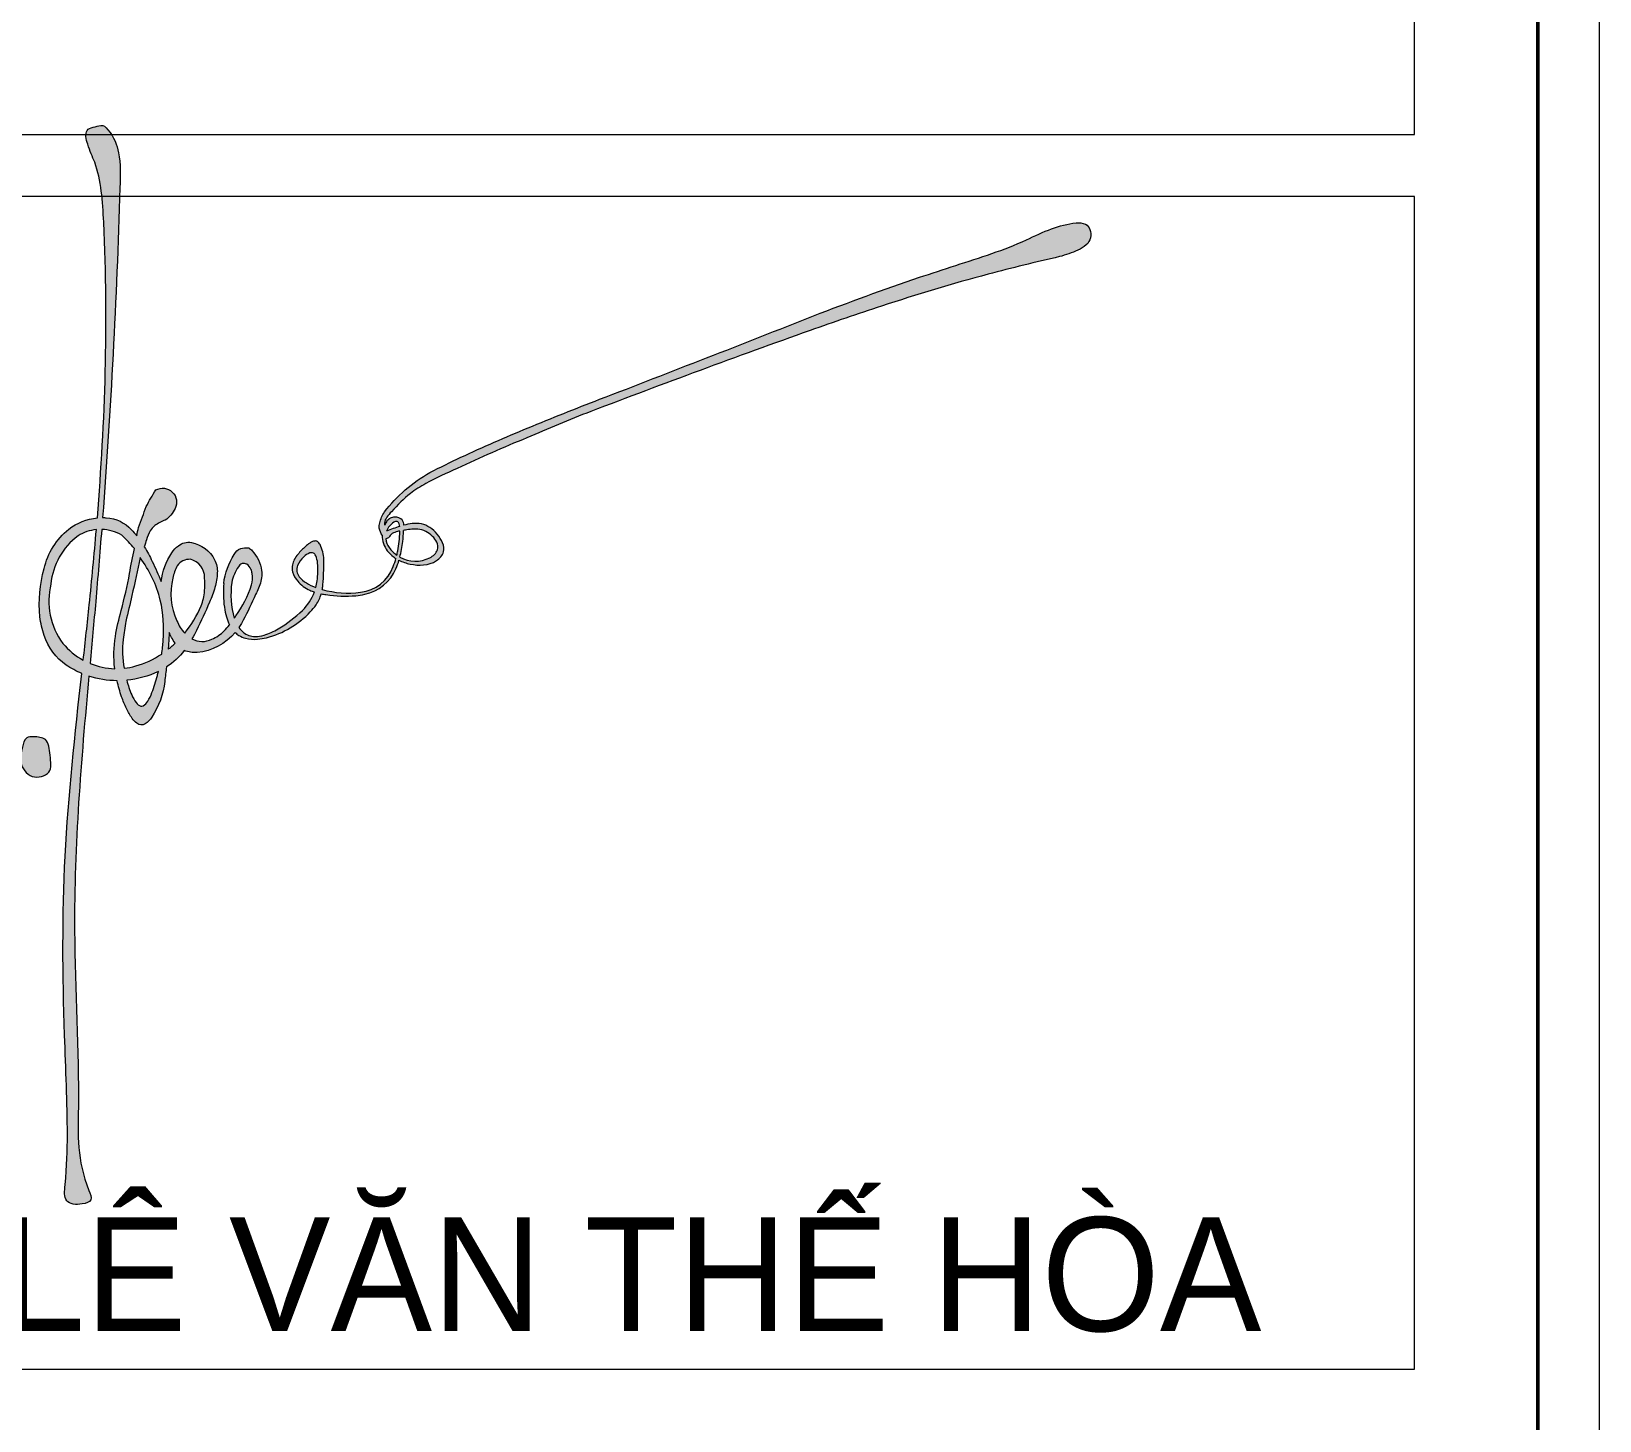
# Model space of a CAD drawing. Header units: millimetres. Extents: x 436341 to 470613, y 10679 to 34210.
# Drawn here: x 468161 to 470320, y 21142 to 23054 of the extents above; entities that cross this region are included whole.
import ezdxf

# ---------------------------------------------------------------- set-up
doc = ezdxf.new("R2010")
doc.units = ezdxf.units.MM
doc.header["$MEASUREMENT"] = 0
for name, color, linetype, lineweight in [('Ak_text', 7, 'Continuous', 9), ('DR_text', 7, 'Continuous', 9), ('GD_mat', 251, 'Continuous', 5)]:
    doc.layers.add(name, color=color, linetype=linetype, lineweight=lineweight)
doc.styles.get("Standard").update_dxf_attribs({"font": ''})
doc.styles.get('Standard').set_extended_font_data('UTM Alter Gothic')

# ---------------------------------------------------------------- blocks, each defined once
blk = doc.blocks.new('KT1')
at = {"layer": 'GD_mat', "ltscale": 500}
h = blk.add_hatch(color=7, dxfattribs=at)
edge = h.paths.add_edge_path(flags=16)
edge.add_arc((-3160.215643475967, 14687.53304901248), 82.2069728474331, 345.0185792873443, 352.5543877687286)
edge.add_arc((-3199.013004025907, 14694.50714769895), 121.595599159896, 351.6648504634684, 365.2929840778456)
edge.add_arc((-3112.020914096781, 14703.47355416976), 34.15924902273797, 3.777740130191797, 24.51222718353868)
edge.add_arc((-3089.595314520802, 14713.89210783123), 9.433911922156424, 23.44653640969037, 59.37907863038917)
edge.add_arc((-3087.830233140109, 14715.51551166214), 7.171299226176986, 64.91698929564247, 110.6881208146042)
edge.add_arc((-3081.802433089544, 14697.76856466224), 25.91105498901156, 109.2936892781841, 135.7555016583935)
edge.add_arc((-3074.394675050248, 14686.84329905109), 38.93137730638811, 131.8406931810659, 156.895157601046)
edge.add_arc((-3092.904257317805, 14695.14408869644), 18.65282683519013, 158.0364732974549, 218.4619282086312)
edge.add_arc((-3075.855075091422, 14708.22821143045), 40.14256576302781, 217.9490241828374, 239.6522177163426)
edge.add_arc((-3051.043505811064, 14748.5062048754), 87.4438716607977, 238.9567425553686, 250.1032761110793)
edge = h.paths.add_edge_path(flags=16)
edge.add_arc((-3311.266152733249, 14679.10161588461), 116.5645996515559, 327.5566553488071, 329.6961716119403)
edge.add_arc((-3343.68897160296, 14719.53773506753), 166.0005060073724, 323.2798387598566, 342.7671054976481)
edge.add_arc((-3229.862184657514, 14682.83957469562), 46.43053388864313, 344.4070871827093, 367.2923293488791)
edge.add_arc((-3228.313908883952, 14680.16618971989), 45.32370529267434, 10.89535360273875, 20.566496537058)
edge.add_arc((-3203.994966702379, 14687.55771907122), 20.02398265571124, 25.21464155302262, 55.55187711984686)
edge.add_arc((-3197.46252523281, 14695.70689556388), 9.640100802646966, 60.17642331600883, 154.4545716067734)
edge.add_arc((-3135.797084684223, 14654.45171090854), 83.74513130853963, 147.161877310589, 166.0844240177156)
edge.add_arc((-3072.282239555051, 14655.88480749546), 146.0055223916787, 172.6387537658022, 195.6213036771595)
edge = h.paths.add_edge_path(flags=16)
edge.add_arc((-3430.56381976795, 14705.56698367758), 177.7977973480715, 320.525667639465, 337.1024655908708)
edge.add_arc((-3342.084281111606, 14667.00004137238), 81.2919331086878, 337.879160364849, 355.5551032286662)
edge.add_arc((-3420.813651561915, 14670.92831359788), 160.103865508828, 356.33709827571, 363.9706160748556)
edge.add_arc((-3291.136302508434, 14682.7885431927), 30.05218336705748, 358.5244421676104, 436.0524885292039)
edge.add_arc((-3285.036273995082, 14686.81283676403), 25.16785208354841, 87.39578933576462, 144.5310042315188)
edge.add_arc((-3228.565175262903, 14663.54975923201), 85.77918698658956, 153.8037064792509, 167.8540551720068)
edge.add_arc((-3213.926887861199, 14655.88751354738), 101.7975526457478, 165.3707057341398, 205.4795412063511)
edge.add_arc((-3247.697346549201, 14635.47498161936), 62.65187460770249, 201.9110881569651, 223.2648598809387)
edge = h.paths.add_edge_path()
edge.add_arc((-3043.730781795276, 14737.68698820867), 101.4946591017591, 336.2460146240533, 344.4368234642563)
edge.add_spline(control_points=[(-2945.957404058169, 14710.4558951), (-2940.356207882261, 14707.63843877992), (-2920.531535492099, 14701.12151352458), (-2891.030764910976, 14701.51310141589), (-2867.487637763177, 14726.85131982292), (-2882.879149556636, 14754.86304485092), (-2903.886457700421, 14770.40715710481), (-2924.212383613205, 14770.22580257069), (-2933.703989174387, 14768.40689570179), (-2938.178194676505, 14767.26693459953)], knot_values=[19.50818660841188, 19.50818660841188, 19.50818660841188, 19.50818660841188, 24.3554514796573, 35.43706919217203, 40.20709695023729, 48.03360745033406, 55.83672005276178, 59.72676303883782, 63.29845331206351, 63.29845331206351, 63.29845331206351, 63.29845331206351], degree=3, periodic=0)
edge.add_spline(control_points=[(-2938.178194676505, 14767.26693459953), (-2938.303469422, 14770.45817123258), (-2939.808830454203, 14777.7488322659), (-2951.320166600102, 14781.56849576233), (-2960.121052644139, 14778.91335754734), (-2963.721127666471, 14775.92793925023), (-2965.42484321456, 14774.51510658755)], knot_values=[6.746196957954748, 6.746196957954748, 6.746196957954748, 6.746196957954748, 9.08764397686247, 12.49738417540153, 14.38401039395438, 16.07898145630052, 16.07898145630052, 16.07898145630052, 16.07898145630052], degree=3, periodic=0)
edge.add_spline(control_points=[(-2965.42484321456, 14774.51510658755), (-2966.686364117731, 14772.05176414385), (-2967.947885028235, 14769.5884216983), (-2969.05741233851, 14767.05860858615)], knot_values=[0, 0, 0, 0, 2.135741887706631, 2.135741887706631, 2.135741887706631, 2.135741887706631], degree=3, periodic=0)
edge.add_spline(control_points=[(-2969.05741233851, 14767.05860858615), (-2969.275789700993, 14768.32264771561), (-2969.892261967066, 14776.3729294883), (-2952.369762450789, 14795.31698496712), (-2932.05549093641, 14816.88512107447), (-2895.056539092012, 14839.94533492216), (-2868.779614729375, 14851.48829281329), (-2851.54772808505, 14859.05793601568)], knot_values=[0, 0, 0, 0, 1.01789711463995, 6.565314666900072, 17.47449124707125, 25.13088919383115, 39.71724976539604, 39.71724976539604, 39.71724976539604, 39.71724976539604], degree=3, periodic=0)
edge.add_arc((-2005.797571537598, 13089.05496049028), 1961.683934957113, 111.9419838528078, 115.53959721630639, ccw=False)
edge.add_arc((-1787.469793659533, 12751.42307218845), 2357.677274504143, 111.0740818087205, 113.79776505030051, ccw=False)
edge.add_arc((3270.13378277527, -491.6249406411243), 16533.62227414257, 109.61336994643659, 110.92668628806979, ccw=False)
edge.add_arc((-505.1848495315055, 10066.6500829411), 5320.694791824227, 108.16451788665739, 109.48241881135661, ccw=False)
edge.add_arc((-1157.499417484724, 12074.02127743742), 3210.00911018955, 105.052567517445, 108.27133416842159, ccw=False)
edge.add_arc((-1120.95757699955, 11883.4762948252), 3403.535821625486, 102.80514966840332, 104.813563401501, ccw=False)
edge.add_arc((-1922.1386116311, 15382.31608540029), 185.9465674112452, 284.5882364385238, 294.2552671092354)
edge.add_arc((-1866.420856247321, 15261.20005253387), 52.64349845480458, 293.118450606653, 310.6316700710432)
edge.add_arc((-1847.564270207274, 15238.21169961735), 22.9275655878318, 312.2797154125285, 381.4320609664442)
edge.add_arc((-1839.705505859875, 15242.21455746034), 14.17536575247471, 17.97617382209077, 62.53272831615354)
edge.add_arc((-1844.882911545114, 15227.69511011626), 29.52115172864957, 66.61815478723163, 97.21621778552002)
edge.add_arc((-1832.447060173292, 15100.64276963282), 157.1709966639089, 95.89564519898461, 110.8028616468602)
edge.add_arc((-1708.95839596363, 14788.08768541988), 493.2273436126461, 111.3178403466641, 116.4892177796259)
edge.add_arc((-2206.973722617102, 15851.41158833999), 681.1946652757784, 289.02015942309316, 294.08792100517167, ccw=False)
edge.add_arc((-8373.287572292804, 34489.86195527609), 20313.13933920495, 287.9813716008892, 288.33013693030836, ccw=False)
edge.add_arc((-652.833467127773, 10917.38988309689), 4491.835274919528, 108.8278385770041, 111.1576242795873)
edge.add_arc((-16485.85543986673, 51029.40034343724), 38632.02825836615, 291.03263424620616, 291.5846295000697, ccw=False)
edge.add_arc((-507.8954843001115, 9510.268097713573), 5855.436673919095, 111.1524566660811, 112.3738319837341)
edge.add_arc((-1750.901516115321, 12525.83234339412), 2593.73678054568, 112.3392881778325, 114.9645989934024)
edge.add_arc((-2313.121004728526, 13732.39650293595), 1262.614168644589, 114.9441647066107, 117.4839164002842)
edge.add_arc((-2780.409189736903, 14645.04688916373), 237.4046213457037, 119.0860477172877, 142.7788290583691)
edge.add_arc((-2924.833469169016, 14758.61335339563), 53.79084691968144, 146.0532222290733, 166.7117280874001)
edge.add_arc((-2957.260073058741, 14764.75202406831), 20.87391759156869, 162.6488042011695, 187.1340262536884)
edge.add_arc((-2949.614448651922, 14768.04418316284), 28.96205086191039, 191.7229736852014, 216.274193602502)
edge.add_spline(control_points=[(-2972.963504819325, 14750.90878219819), (-2973.14995217479, 14746.4559101168), (-2971.525007077086, 14732.72144819744), (-2961.170373109773, 14720.2091463134), (-2952.277328654359, 14714.0972928456), (-2950.834640113778, 14713.19553658215)], knot_values=[6.398225853254077, 6.398225853254077, 6.398225853254077, 6.398225853254077, 9.776981329816781, 16.75496807848301, 18.06700166059693, 18.06700166059693, 18.06700166059693, 18.06700166059693], degree=3, periodic=0)
edge.add_arc((-3070.142966615976, 14746.92317508122), 123.9839924001434, 337.82287745204144, 344.21476941848965, ccw=False)
edge.add_arc((-3015.636177523453, 14722.4299991071), 64.2985891366103, 276.59428351167765, 339.70026486187334, ccw=False)
edge.add_arc((-3028.216585396169, 14815.75757753459), 158.4634363071521, 254.5668898806701, 277.2377569273767, ccw=False)
edge.add_arc((-3165.666500696944, 14680.49233063309), 96.8716279826474, 349.6017456648558, 353.6179298048665)
edge.add_arc((-3245.397741791044, 14689.46461826318), 177.106104121894, 353.6004849871846, 356.7853922152754)
edge.add_arc((-4473.890691008924, 14756.30847803882), 1407.416002477143, 356.8729333297885, 357.6702471738806)
edge.add_arc((-3212.519642326079, 14705.13505848042), 145.0074161495431, 357.6131768365481, 361.4154254600112)
edge.add_arc((-3129.650779853396, 14708.43443895142), 62.09495099688223, 0.2606619787520881, 23.15650770209087)
edge.add_arc((-3097.632456767901, 14722.27009156064), 27.21573419614457, 22.88292078660327, 36.34508946351101)
edge.add_arc((-3083.645467125171, 14732.32874549643), 9.990269590500203, 37.42041277471797, 56.20838412623634)
edge.add_arc((-3081.759041972572, 14734.64321604211), 7.023214969474942, 58.49728821461458, 98.98154395459805)
edge.add_arc((-3081.202447897453, 14729.04238724305), 12.64643040208407, 97.51070248600324, 112.6743708268468)
edge.add_arc((-3076.176609020456, 14716.84599703366), 25.83767640820801, 112.531933731573, 124.0052439508882)
edge.add_arc((-3059.138104370601, 14691.34539012247), 56.50660222401515, 123.8663255738426, 132.8948756192657)
edge.add_arc((-3013.873736287807, 14640.41725612363), 124.6352506344729, 132.2036149231536, 140.3599198271415)
edge.add_arc((-3067.416873722445, 14684.95301984806), 54.99144775706262, 140.5026579967019, 151.205301140294)
edge.add_arc((-3088.387245678234, 14696.43770445101), 31.08219938833129, 151.1385054576931, 168.1117476997946)
edge.add_arc((-3095.330976540261, 14698.11486200259), 23.94283007174663, 168.616087456785, 195.5582107622125)
edge.add_arc((-3079.257660620005, 14703.00194130287), 40.73992688279891, 196.1163670370683, 220.6441709632719)
edge.add_arc((-3069.588536110202, 14710.67722603922), 53.07805034191714, 220.1321708772204, 246.8976430685237)
edge.add_arc((-3058.675122220453, 14733.48587682338), 78.34728398424589, 246.1014649899612, 251.8329120742783)
edge.add_arc((-3160.215643482564, 14687.53304899667), 82.20697285143787, 314.81763615578205, 339.72346852778287, ccw=False)
edge.add_arc((-3247.564389832496, 14779.99566142771), 209.3882966007112, 300.35383647514715, 313.9388679899944, ccw=False)
edge.add_arc((-3194.679684245944, 14686.71701410595), 102.182536029015, 287.09648235183647, 301.19605622920307, ccw=False)
edge.add_arc((-3179.485281754622, 14637.0322187693), 50.22645274177013, 270.26858135396475, 287.19166625956984, ccw=False)
edge.add_arc((-3179.561092472723, 14615.43569534989), 28.63106937778499, 229.5769725436982, 270.6228836414234, ccw=False)
edge.add_arc((-3169.130633995993, 14627.41735215595), 44.51614728173102, 215.6167012090145, 229.3565477893315, ccw=False)
edge.add_arc((-3282.013949898403, 14652.72289995801), 92.23120757892006, 326.2581762908009, 331.151018275771)
edge.add_arc((-3591.901518768329, 14825.33281109178), 446.9478743098184, 330.9373831738345, 336.8531217997881)
edge.add_arc((-3322.686828305472, 14725.93897805536), 160.9825285373976, 331.7093803831823, 339.9480882711281)
edge.add_arc((-3217.625871188722, 14688.0577278953), 49.30366268182605, 339.4397573204038, 366.7188587795494)
edge.add_arc((-3228.031687842867, 14685.12399984075), 60.00522977156488, 8.33861235934132, 42.66050433514987)
edge.add_arc((-3207.775486383469, 14703.06308313846), 32.95705006566469, 43.58994077205445, 56.430234151337)
edge.add_arc((-3193.477387695048, 14700.60690654143), 30.17287666003524, 82.52448497605103, 107.416625044572)
edge.add_arc((-3196.694968501063, 14712.53744104178), 17.83327394518427, 109.0263298685884, 155.8860845120012)
edge.add_arc((-3116.907959421065, 14658.26557965842), 114.0949273173151, 147.3483219406567, 172.5642725204895)
edge.add_arc((-2823.465208266511, 14655.51023782569), 406.955555350666, 177.5324597992628, 180.2242054036878)
edge.add_arc((-3080.139484288842, 14654.74989149551), 150.2804673360251, 180.3172535344102, 187.8623595886708)
edge.add_arc((-3119.910626459623, 14649.57871958489), 110.1762663828185, 188.0276720201007, 196.1167718136313)
edge.add_arc((-3160.171315006648, 14637.34798037556), 68.1051207217864, 195.6339996495588, 207.5203353222933)
edge.add_arc((-3311.266152775628, 14679.10161593665), 116.5645997192512, 314.6360696987589, 321.0846778141079, ccw=False)
edge.add_arc((-3275.287024710036, 14641.18780236132), 64.3151108042545, 293.72774081277964, 315.5591495937073, ccw=False)
edge.add_arc((-3264.680028478517, 14614.76186815439), 35.86673976035568, 242.0523429501235, 295.20267408295456, ccw=False)
edge.add_arc((-3473.039517194763, 14695.03032524486), 221.8664459072158, 329.6956546809144, 333.7343518403217)
edge.add_arc((-4303.637222095806, 15098.52910113354), 1145.282631065067, 334.0209668458348, 336.52821478865)
edge.add_arc((-3438.410337962493, 14723.96794837586), 202.4637763251477, 336.2313393472806, 343.4903487112565)
edge.add_arc((-3326.551411968499, 14692.13644466688), 86.18014421799862, 342.6469277359369, 358.457332448396)
edge.add_arc((-3287.144353651415, 14691.5646266658), 46.77453381647103, 357.8579833798309, 384.9169762136543)
edge.add_arc((-3292.209591573231, 14686.46718765558), 53.57371760997886, 27.57981402827884, 79.47932816289818)
edge.add_arc((-3287.104133191132, 14712.99135302778), 26.56382736412853, 79.86019087988271, 127.7451302080838)
edge.add_arc((-3273.158897324817, 14694.97645074219), 49.3455372961554, 127.7442645188202, 146.0778666325995)
edge.add_arc((-3220.15872714128, 14660.6924290031), 112.4633088749767, 146.6529604150238, 172.288296449833)
edge.add_arc((-3640.733624690827, 14560.26084423298), 330.0092517780048, 20.49095551273675, 26.72206658748481)
edge.add_arc((-3612.127598848534, 14579.75385671803), 295.7280864575513, 25.84087027062959, 31.03403572333526)
edge.add_arc((-2916.307257185113, 14606.08200225832), 460.0513995753121, 162.618844432915, 164.0872686600026, ccw=False)
edge.add_arc((-3286.688093145893, 14722.34938558995), 71.85115509041746, 150.1380536790319, 162.8706122779865, ccw=False)
edge.add_arc((-3322.844114065875, 14743.08448951229), 30.17140716835158, 129.1350430964582, 150.0992059007945, ccw=False)
edge.add_arc((-3300.071761118734, 14708.39911920533), 71.57325009860106, 110.4726513103819, 125.74842100841369, ccw=False)
edge.add_arc((-3347.955832869477, 14811.43983619547), 42.62970904849951, 302.4134582771928, 336.3686432439297)
edge.add_arc((-3329.025186762138, 14804.64646657444), 22.60462565639251, 332.907552052581, 479.3978673885558)
edge.add_arc((-3083.663334253884, 14658.302275755), 305.5147299898017, 147.0798347771329, 152.8946980326361)
edge.add_arc((-14855.61025423254, 19039.35579265141), 12257.36544341095, 339.584832232165, 339.75314175808614, ccw=False)
edge.add_arc((-1826.004857506426, 14428.28197348171), 1578.193170704365, 167.7276976572097, 168.2360982215511)
edge.add_arc((-3480.97682501705, 14661.14730616021), 141.3732413661303, 38.9616860884686, 44.21254244749883)
edge.add_arc((-3423.824267570599, 14720.03445033398), 59.39205980740894, 41.94094328720617, 86.60255320786507)
edge.add_arc((-3425.45972752599, 14686.69575305568), 92.76971833383406, 86.81447437570792, 90.54565871455449)
edge.add_spline(control_points=[(-3426.343210401914, 14779.46126442411), (-3412.973656128619, 14955.18043901066), (-3402.780910630363, 15150.16676725522), (-3396.596287294769, 15367.01991992045), (-3409.067750088025, 15399.56018511026), (-3424.942620222924, 15416.22646100428), (-3429.278257609979, 15415.00210160099), (-3436.845050912937, 15412.86528210119), (-3457.489853914796, 15411.61908164849), (-3450.044674561371, 15379.51457111527), (-3429.088310459772, 15337.17328921565), (-3415.541965596964, 15125.60728354174), (-3422.183218057403, 14936.09120756698), (-3434.877238832952, 14778.98622450902)], knot_values=[23.06974421210692, 23.06974421210692, 23.06974421210692, 23.06974421210692, 27.30876885525719, 27.7572098229788, 28.08438704703767, 28.1916672388764, 28.1916672388764, 28.1916672388764, 28.37889854161097, 28.556646226889, 28.80582099357816, 29.58494389766336, 33.37793783834479, 33.37793783834479, 33.37793783834479, 33.37793783834479], degree=3, periodic=0)
edge.add_arc((-3425.459727527194, 14686.69575313224), 92.76971825690616, 95.82641346703161, 126.9843471139217)
edge.add_arc((-3405.949003321403, 14669.19113761565), 118.5977478885579, 129.4269399916845, 166.4551817962734)
edge.add_arc((-3313.461803103599, 14640.05956380326), 215.4383659171193, 164.6835972178717, 185.6714435446563)
edge.add_arc((-3389.650134034816, 14633.23561703234), 138.950575971614, 185.976035832532, 198.8272358907307)
edge.add_arc((-3430.697056576375, 14618.73075312524), 95.42010183091317, 198.5376272817445, 234.9526845667079)
edge.add_arc((-3401.749542449629, 14665.77329903069), 150.5924967618986, 236.2142746713603, 247.1942034545745)
edge.add_spline(control_points=[(-3460.120526676153, 14526.95352997236), (-3471.065055285619, 14428.49685602203), (-3492.527954578536, 14232.79896903011), (-3490.979135969244, 13985.99950920852), (-3481.96989612253, 13803.16928741762), (-3484.391638996768, 13721.27178164376), (-3490.388456274725, 13668.07314462231), (-3463.193930574721, 13665.07837169412), (-3441.080234200804, 13672.39254739389), (-3468.686568375783, 13733.80989180531), (-3461.301452846875, 13869.16571911791), (-3480.726592813644, 14154.36688704713), (-3461.061433495708, 14386.60434865733), (-3448.573178828793, 14522.64521947355)], knot_values=[7.185530248639527, 7.185530248639527, 7.185530248639527, 7.185530248639527, 9.541840130512707, 11.8471400306249, 13.12253867699295, 13.7707624140314, 13.97729136726026, 14.18264446873569, 14.30454524146317, 14.42848416213771, 15.50331422052207, 17.77824084071997, 21.04864709535573, 21.04864709535573, 21.04864709535573, 21.04864709535573], degree=3, periodic=0)
edge.add_arc((-3401.749542452059, 14665.77329902548), 150.5924967578492, 251.8847499443374, 269.5257438066004)
edge.add_arc((-3171.767037392164, 14568.88250692518), 237.3819014359822, 193.0736407578284, 199.5640111574759)
edge.add_arc((-3206.086835210054, 14555.1832490249), 200.4611262684299, 199.1592718934388, 205.1077091907514)
edge.add_arc((-3299.332892672299, 14510.64508825782), 97.13024138962204, 204.6573021143053, 215.5884577054237)
edge.add_arc((-3350.756342402763, 14473.23875761468), 33.54643407851128, 214.746142164694, 233.5614014734034)
edge.add_arc((-3363.206815129295, 14454.8907608393), 11.42455965943335, 229.1353233722603, 301.5100862893642)
edge.add_arc((-3379.810710969184, 14477.19260062807), 39.19573959188641, 305.1664394331722, 327.5635864497983)
edge.add_arc((-3451.853605651088, 14527.1639301815), 126.8510456244216, 325.9671513620873, 354.1483323250141)
edge.add_arc((-4333.27170625727, 14649.41687823199), 1016.636312415852, 352.3585376285308, 353.6892972294206)
edge.add_arc((-3385.630804023785, 14634.93214536269), 115.7951233682479, 302.8635221908096, 322.3211638393486)
edge.add_arc((-3276.660879702865, 14607.07353277508), 46.28383229219359, 248.0190661119518, 274.636618395214)
edge.add_arc((-3282.013949916505, 14652.72289990647), 92.23120757055565, 275.6588521072937, 319.8920976684066)
edge.add_arc((-3183.996658887906, 14622.1978243314), 39.87136497460301, 226.440093733867, 237.0613067284596)
edge.add_arc((-3184.823577033872, 14622.73674617774), 39.88624148110851, 238.4792965313638, 255.9390075798544)
edge.add_arc((-3180.220677011798, 14640.49730958985), 58.23314572476977, 255.7914468048332, 274.9344646390423)
edge.add_arc((-3182.004434402923, 14667.72311725137), 85.51334409852525, 274.5560906692961, 284.4736618273877)
edge.add_arc((-3197.822218476898, 14729.24597347729), 149.0370562080651, 284.4502334490599, 316.51982417157)
edge.add_arc((-3161.010427079274, 14693.75696105251), 97.9067495986673, 316.7661659240674, 325.3991253865062)
edge.add_arc((-3129.590201814959, 14672.35752627016), 59.89252061627979, 325.1812917856238, 344.2685344165646)
edge.add_arc((-3045.532315891804, 14781.09465824879), 127.7354977994686, 258.0682925312253, 261.5589362988704)
edge.add_arc((-3032.548290873649, 14865.36949752428), 213.0038949676956, 261.4318382206697, 274.4943985846291)
edge.add_arc((-3025.28224477833, 14760.40389906729), 107.7961556570844, 275.0161310523146, 282.7682414997826)
edge.add_arc((-3016.021327610756, 14724.64447352601), 70.88324110475456, 281.8557834762314, 336.8732311588503)
edge = h.paths.add_edge_path(flags=16)
edge.add_spline(control_points=[(-2944.435632407305, 14757.74121874627), (-2947.216174088103, 14757.23478616894), (-2952.972214572166, 14755.90265589979), (-2959.546771703104, 14752.50289607362), (-2962.245283940281, 14746.73220664728), (-2965.3825748612, 14745.84869857604), (-2967.488518779973, 14745.25563325299)], knot_values=[7.587121185024395, 7.587121185024395, 7.587121185024395, 7.587121185024395, 9.779293002530475, 12.14862987261175, 12.92172517081265, 14.50033581877945, 14.50033581877945, 14.50033581877945, 14.50033581877945], degree=3, periodic=0)
edge.add_arc((-2939.765759742956, 14748.1609414269), 27.87457953422519, 185.982682933564, 218.009789215065)
edge.add_arc((-2919.628020923765, 14759.71603679768), 50.96351947398551, 214.3012003372153, 234.1414747948986)
edge.add_arc((-3070.142966643107, 14746.92317522914), 123.9839924623024, 346.7052957830388, 350.1664011201449)
edge.add_arc((-3165.476094109167, 14765.73682668819), 221.1411139777285, 349.5819971913643, 357.5793878334256)
edge.add_arc((-2982.522698230161, 14759.80450869386), 38.14291216467877, 354.8744996536421, 356.8991477424105)
edge = h.paths.add_edge_path(flags=16)
edge.add_spline(control_points=[(-2915.27705412865, 14761.00926461044), (-2918.605415424371, 14761.08301359372), (-2925.457465224757, 14761.23483957264), (-2933.129524308432, 14759.54680625294), (-2937.547000504277, 14758.84710709896), (-2938.503521171617, 14758.69899938841)], knot_values=[0, 0, 0, 0, 2.565405091710176, 5.281362774686803, 6.032272715291313, 6.032272715291313, 6.032272715291313, 6.032272715291313], degree=3, periodic=0)
edge.add_spline(control_points=[(-2938.503521171617, 14758.69899938841), (-2938.914942180343, 14752.28089204039), (-2939.212853361195, 14746.43982273623), (-2939.510764542047, 14740.59875343207)], knot_values=[0, 0, 0, 0, 4.693042447965196, 4.693042447965196, 4.693042447965196, 4.693042447965196], degree=3, periodic=0)
edge.add_spline(control_points=[(-2939.510764542047, 14740.59875343207), (-2941.030246822285, 14732.06796852297), (-2942.549729102524, 14723.53718361204), (-2944.640753902397, 14715.31284427764)], knot_values=[161.3126666612368, 161.3126666612368, 161.3126666612368, 161.3126666612368, 167.7771045381391, 167.7771045381391, 167.7771045381391, 167.7771045381391], degree=3, periodic=0)
edge.add_arc((-2919.628020924498, 14759.71603681696), 50.96351948901804, 240.6070327127336, 297.696277160431)
edge.add_arc((-2905.859897260128, 14736.61459562588), 24.15351198576593, 294.2464313310298, 337.2842072686992)
edge.add_arc((-2899.00714989487, 14732.14278996359), 16.17322444258267, 342.5299380714041, 388.5177431723551)
edge.add_arc((-2913.818058242523, 14725.36800517254), 32.44089030442051, 26.54209742408531, 47.13133558321946)
edge.add_arc((-2920.155750594379, 14722.07150886838), 39.24220306548246, 43.62162510951141, 82.85835600121467)
edge = h.paths.add_edge_path(flags=16)
edge.add_spline(control_points=[(-2944.790499696787, 14765.38688667191), (-2951.950384131811, 14763.15489557028), (-2958.970977115931, 14760.38018108135), (-2965.991570100052, 14757.60546659426)], knot_values=[65.07047533625594, 65.07047533625594, 65.07047533625594, 65.07047533625594, 70.86451709829367, 70.86451709829367, 70.86451709829367, 70.86451709829367], degree=3, periodic=0)
edge.add_arc((-2939.765759749565, 14748.16094142721), 27.87457953352173, 121.55563336216139, 160.1948702356799, ccw=False)
edge.add_arc((-2949.825716699781, 14766.17773406735), 7.30758443081668, 81.60438834476292, 128.2845534824527, ccw=False)
edge.add_arc((-2950.98038099886, 14768.41612454943), 5.463014083237657, 10.407364134064778, 66.00440084908439, ccw=False)
edge.add_arc((-2982.522698217064, 14759.80450883208), 38.14291215311473, 8.415709494136479, 14.574894544010817, ccw=False)
edge = h.paths.add_edge_path(flags=16)
edge.add_arc((-3231.966294025673, 14557.47191844326), 176.1131627167509, 170.3483097302903, 187.4138023852426)
edge.add_arc((-3403.68090160724, 14647.56344609387), 112.8541435664352, 247.6043238738472, 268.5141742055422, ccw=False)
edge.add_spline(control_points=[(-3446.67839842783, 14543.22135014369), (-3443.586989122192, 14576.71373986636), (-3436.851282771164, 14649.14191159862), (-3430.842925947959, 14721.42498407169), (-3427.813509152199, 14760.35438527217)], knot_values=[5.275584169102443, 5.275584169102443, 5.275584169102443, 5.275584169102443, 6.081267660635477, 7.020592663359914, 7.020592663359914, 7.020592663359914, 7.020592663359914], degree=3, periodic=0)
edge.add_arc((-3429.837857392606, 14691.66211775835), 68.72208962182061, 59.72887620373149, 88.31199267160127, ccw=False)
edge.add_arc((-3563.759143599612, 14571.3993297722), 246.3231258464404, 39.86790693320131, 46.81793390904778, ccw=False)
edge.add_arc((-2803.653140951523, 14597.63332482517), 586.0290955971976, 167.0164406148302, 171.053909128466)
edge.add_arc((-4346.844361130892, 14877.8367532492), 982.6524942600719, 345.33954484845964, 348.90649252351807, ccw=False)
edge.add_arc((-2976.910812240149, 14513.4674550135), 434.9365314842001, 164.5768466236749, 170.2667082498303)
edge = h.paths.add_edge_path(flags=16)
edge.add_arc((-3681.570785373474, 14599.99207054125), 363.0711242099993, 356.1138842395481, 358.9978394819548)
edge.add_arc((-3217.120932186235, 14636.63819511808), 110.1707319429494, 202.9712704090039, 207.7307251969478)
edge.add_arc((-3261.107665296286, 14613.25078640074), 60.35402711010306, 207.5090898411113, 217.9726959118703)
edge.add_arc((-3430.563819793528, 14705.5669837519), 177.7977974217359, 310.4199466883308, 313.2742515610759, ccw=False)
edge.add_arc((-3412.807501512455, 14681.42687676748), 147.9220925652493, 308.83593233543075, 311.246543391904, ccw=False)
edge.add_arc((-4333.27170629711, 14649.41687768971), 1016.636312412213, 355.3050051253225, 355.824027315437)
edge = h.paths.add_edge_path(flags=16)
edge.add_arc((-3401.749542446633, 14665.77329900489), 150.5924967369072, 275.5182905849526, 295.8894254517463)
edge.add_arc((-3657.273725088885, 14606.49923687344), 330.1921795990932, 345.49011372808286, 346.6564712389959, ccw=False)
edge.add_arc((-3555.067371996321, 14577.0126399732), 223.8772639714413, 338.7742033510509, 346.2421975348345, ccw=False)
edge.add_arc((-3422.927729090066, 14525.0324471941), 81.88502258373964, 328.31508425934817, 339.2034783461908, ccw=False)
edge.add_arc((-3369.679763468423, 14491.12854387539), 18.78647417872642, 298.789821434597, 331.00645740022014, ccw=False)
edge.add_arc((-3363.237425138733, 14480.43482020994), 6.33141379648684, 259.0992113510759, 294.2972417826736, ccw=False)
edge.add_arc((-3360.361082266391, 14487.5708169205), 13.96072563796864, 213.3131800291171, 253.0345493113168, ccw=False)
edge.add_arc((-3322.918747573104, 14516.2411049809), 61.09115474158039, 202.891628143117, 216.4992043455114, ccw=False)
edge.add_arc((-3210.967208923072, 14563.58071560641), 182.6402575777879, 195.1400963988483, 202.9114839371929, ccw=False)
edge = h.paths.add_edge_path(flags=16)
edge.add_arc((-3429.837857395173, 14691.66211775355), 68.72208962616642, 95.5131657095391, 121.8235466547414)
edge.add_arc((-3400.536752168271, 14661.5289136641), 110.1450634345089, 126.5141180682063, 174.6334447248662)
edge.add_arc((-3397.662334029659, 14644.60817270462), 115.7823781470417, 166.401535703458, 216.4504775468295)
edge.add_arc((-3403.680901605318, 14647.56344607898), 112.8541435534134, 219.4741709434997, 241.3867777893021)
edge.add_spline(control_points=[(-3457.72612554914, 14548.49189877081), (-3454.397887539802, 14578.45536967661), (-3446.59792123984, 14649.19213621908), (-3439.864134517622, 14719.50226114255), (-3436.44029622007, 14760.06630917593)], knot_values=[21.22053101719093, 21.22053101719093, 21.22053101719093, 21.22053101719093, 21.93815970310181, 22.9174821093794, 22.9174821093794, 22.9174821093794, 22.9174821093794], degree=3, periodic=0)
edge = h.paths.add_edge_path(flags=16)
edge.add_arc((-3403.680901612997, 14647.56344607584), 112.8541435494439, 276.1699594808538, 286.0476784339119)
edge.add_arc((-3412.807501524771, 14681.42687692066), 147.9220926879178, 285.8190880642043, 303.7643473865907)
edge.add_arc((-3657.273725151148, 14606.49923693747), 330.1921796657529, 351.6334957231741, 355.474752571314)
edge.add_arc((-3541.670696821041, 14597.97022009539), 214.2774917417336, 355.3093812555617, 372.9431470629373)
edge.add_arc((-3521.911720292707, 14597.95077767199), 195.075530799691, 14.24870006415721, 36.76460913908384)
edge.add_arc((-4483.129262450982, 14924.89740935798), 1137.088058282957, 346.1879365551244, 349.34773766872075, ccw=False)
edge.add_arc((-5153.68070091655, 15041.01022837625), 1816.587089031196, 346.3213192839569, 347.6809336443629, ccw=False)
edge.add_arc((-5994.663581868723, 14995.61041102363), 2634.211973969047, 350.9703381417689, 351.6139193535341, ccw=False)
edge.add_arc((-3227.762269325646, 14564.20386149769), 166.3091208530069, 173.7941601364202, 189.9865564292956)
h = blk.add_hatch(color=7, dxfattribs=at)
edge = h.paths.add_edge_path()
edge.add_spline(control_points=[(-3538.799426172262, 14424.56222633334), (-3531.21389669689, 14424.04017617953), (-3513.692972786709, 14422.83435382369), (-3512.053749092122, 14393.81183172444), (-3506.598715102417, 14363.42754402224), (-3543.895841503734, 14354.01025778517), (-3562.657494689622, 14381.73233380238), (-3557.057699134481, 14403.83130213977), (-3552.450026796021, 14424.18637935686), (-3542.512935125749, 14424.45998093398), (-3538.799426172262, 14424.56222633334)], knot_values=[0, 0, 0, 0, 20.23625864976959, 46.74135789472998, 74.14691248795725, 101.8490251025319, 130.8966205220018, 155.5754853660562, 172.7445645732849, 182.9890703926156, 182.9890703926156, 182.9890703926156, 182.9890703926156], degree=3, periodic=0)
at = {"layer": 'Ak_text', "lineweight": 15}
for p, q in [((-999.9998955387127, 999.999954457031), (-999.9998955387127, 28699.99995112872)), ((-1299.999895502566, 15399.99995284692), (-1299.999895502566, 22499.99995199377)), ((-5599.999894985973, 15399.99995284692), (-1299.999895502566, 15399.99995284692)), ((-1299.999895502566, 15299.99995285894), (-5599.999894985973, 15299.99995285894)), ((-1299.999895502566, 13399.99995308738), (-1299.999895502566, 15299.99995285894)), ((-1299.999895502566, 13399.99995308738), (-1299.999895502566, 15299.99995285894)), ((-5599.999894985973, 13399.99995308738), (-1299.999895502566, 13399.99995308738)), ((-5599.999894985973, 13399.99995308738), (-1299.999895502566, 13399.99995308738))]:
    blk.add_line(p, q, dxfattribs=at)
at = {"layer": 'Ak_text', "color": 1, "linetype": 'Continuous', "lineweight": 50}
blk.add_line((-1099.999895526955, 1099.999954445011), (-1099.999895526955, 28599.99995114077), dxfattribs=at)
at = {"layer": 'GD_mat', "color": 7, "ltscale": 500}
for points in [[(-2972.963504819325, 14750.90878219819, -0.1075365749045057), (-2977.972392288089, 14762.15967614391, -0.1072452837887299), (-2977.184116840393, 14770.97720800185, -0.0903846661352161), (-2969.456023985985, 14788.65137619912, -0.1037491227909458), (-2895.816939350816, 14852.51256238547, -0.01108221096472108), (-2845.609408655492, 14877.23301464641, -0.01145558047203796), (-2736.7562104202, 14924.90737524963, -0.005329305626470917), (-2620.834579310535, 14971.18624607043, 0.002408538316164715), (-2274.093710607104, 15106.43504398078, -0.01016595802835819), (-2102.463747230844, 15168.87858565976, 0.001521777003503315), (-1984.97182711362, 15207.40744984937, 0.02211588598866632), (-1928.95228803797, 15229.53519072166, -0.02256822111342543), (-1888.266913624279, 15247.56746515075, -0.06513688977191516), (-1848.591182984187, 15256.98243027909, -0.1343081876746355), (-1833.167233760368, 15254.79199727014, -0.1969016863500955), (-1826.222111475266, 15246.58937975221, -0.3112372273833751), (-1832.139736297042, 15221.24829732192, -0.07656492417860308), (-1845.751265688508, 15212.78408455127, -0.04220541189574418), (-1875.304125154795, 15202.36426738079, 0.008763582434680723), (-1991.155315139444, 15173.88842488187, 0.01404544247125934), (-2163.893149013053, 15122.18960360321, 0.005750490972537724), (-2279.730176676205, 15082.70250986552, 0.005730486296007926), (-2635.230992578867, 14951.41013585954, 0.01188486961909821), (-2738.815221775481, 14908.63979915776, 0.01569883908922721), (-2851.54772808505, 14859.05793601568)], [(-3371.049712039929, 14750.04288089192, -0.002218319580418555), (-3368.133856096705, 14763.73962470588, 0.0007343889794737417), (-3355.623578853434, 14797.50312200995, -0.02537757313479404), (-3340.121149326088, 14824.34034165897)], [(-3340.121149326088, 14824.34034165897, -0.7432771484497533), (-3308.900902449686, 14794.35169693266, -0.1492510971586021), (-3325.105238582047, 14775.45174880157, 0.06675200020600276), (-3341.886807745372, 14766.48725917631, 0.09172940440470709), (-3348.999400398286, 14758.12492858128, 0.05561349621292743), (-3355.352079880671, 14743.51174400089, 0.006407297073085547), (-3358.729676222337, 14732.21563530064, 0.006407297073085547)], [(-3460.120526676153, 14526.95352997236, -0.04794566559061026), (-3485.492308137945, 14540.61240547422, -0.1602414348710311), (-3521.166293143702, 14588.39409100913, -0.05613278331712152), (-3527.8455869623, 14618.76912633795, -0.09183361377668761), (-3521.248193955011, 14696.96743044736, -0.1629868408887868), (-3481.269694832471, 14760.800194125, -0.1367959720706836), (-3434.877238832952, 14778.98622450535)], [(-3426.343210401914, 14779.46126441495, -0.01628180145168528), (-3420.304581851265, 14779.32212679886, -0.1973778920734739), (-3379.64642665374, 14759.72998081402, -0.02291519270918191), (-3371.049712039929, 14750.04288089192)], [(-2944.790499696787, 14765.38688667191, 0.02688098640530189), (-2945.607242998266, 14769.40299379113, 0.247461259036441), (-2948.758756329227, 14773.40700690638, 0.206544800886877), (-2954.353258073645, 14771.91377445436, 0.1702112599186453), (-2965.991570100052, 14757.60546659426, 0.1702112599186453)], [(-3436.44029622007, 14760.06630917593, 0.1153076937198061), (-3466.075360827007, 14750.05363209951, 0.2131008063168777), (-3510.199019824688, 14671.83046944195, 0.2219187179527627), (-3490.794284663504, 14575.81864689931, 0.09590420225673318), (-3457.72612554914, 14548.49189877081, 0.09590420225673318)], [(-3374.700152350708, 14729.29733531599, 0.03033451275496512), (-3395.195572824743, 14751.01393088911, 0.1253680575193419), (-3427.813509152199, 14760.35438527217, 0.1253680575193419)], [(-2967.488518779973, 14745.25563325299, 0.1406614462779309), (-2961.728295769459, 14730.99588402838, 0.08678643755683767), (-2949.481728831152, 14718.41184280536, 0.01510306916584907), (-2947.980557372642, 14725.74828094067, 0.03490937014030197), (-2944.532304198791, 14756.39691280472, 0.008834423658585808), (-2944.435632407305, 14757.74121874627)], [(-2944.640753902397, 14715.31284427764, 0.2543822061400789), (-2895.940966206686, 14714.5917223346, 0.1900267073680145), (-2883.579932497063, 14727.28746791135, 0.2033968872137183), (-2884.796234005596, 14739.86438684882, 0.09007996800134051), (-2891.747867442593, 14749.14442293885, 0.1728950477976637), (-2915.27705412865, 14761.00926461044)], [(-3406.607169568742, 14534.74724745231, -0.07460018657874859), (-3405.586607125749, 14586.99873610328, -0.02483180687061594), (-3396.184415262628, 14629.13695068134, 0.01556500208534836), (-3382.553246098206, 14688.76383095582, -0.01761860243972571), (-3374.700152350708, 14729.29733531599, -0.005711798251201371)], [(-3358.729676222337, 14732.21563530064, -0.02266333790885038), (-3345.96993067122, 14708.65380547776, -0.02719505232742734), (-3331.604896515135, 14675.78372367925)], [(-3331.604896515135, 14675.78372367925, -0.1123240971865564), (-3314.105664597545, 14722.51450261518, -0.08016650549654342), (-3303.365182078614, 14733.9964765292, -0.2120318880999386), (-3282.427552344519, 14739.14028256258, -0.2304064159773948), (-3244.723629672646, 14711.27095029213, -0.1186188182677996), (-3240.402503390512, 14689.81635668222, -0.06909554920837194), (-3244.293762543968, 14666.43243002742, -0.03168399934406169), (-3253.119486489419, 14642.36598097174, -0.01094036940055816), (-3274.080357224549, 14596.84696370409, -0.01762396508287422), (-3281.489504893443, 14583.07804698817)], [(-3230.043423420872, 14673.03105374806, -0.1104714741728118), (-3212.972021414692, 14719.82326344223, -0.2073619696250215), (-3202.508662644717, 14729.39646295908, -0.1090415636809533), (-3189.551821225197, 14730.52333035566, -0.05608504413140296), (-3183.904928209583, 14725.78671844397, -0.1508871932337326), (-3168.660816505962, 14693.8261396141, -0.1195928478931576), (-3171.462681626957, 14670.74267423301, -0.03596363758939177), (-3180.932864529243, 14649.64226614704, -0.02581801338720236), (-3201.229141313745, 14608.22109827082, -0.02135229469988242), (-3205.319192029354, 14601.49293053704, -0.02135229469988242)], [(-3365.636473155006, 14714.70911719783, -0.01378810694649427), (-3378.921201616039, 14653.4313697198, -0.005932506382610137), (-3388.617147689893, 14611.42984578677, -0.002808160168780255), (-3393.096810579733, 14582.18199118908, 0.07077045375063062), (-3391.551552506388, 14535.36301556629)], [(-3391.551552506388, 14535.36301556629, 0.04312638649212369), (-3372.48382154375, 14539.10700361422, 0.07846138063805834), (-3330.59559409639, 14558.4547346194, 0.01676221449248563), (-3328.110865491309, 14580.44760871623, 0.07709401159024722), (-3332.837396711778, 14645.96497223146, 0.09856149364913139), (-3365.636473155006, 14714.70911719783, 0.110154370515128)], [(-3070.385798329975, 14663.00805011531, 0.0992442391463449), (-3008.252253598763, 14658.55679476887, 0.2825284462905734), (-2955.331139140696, 14700.12280496232, 0.02789712365840621), (-2950.834640113778, 14713.19553658215)], [(-3205.319192029354, 14601.49293053704, 0.06002331894461339), (-3198.126219823169, 14593.63949888864, 0.1810363403958851), (-3179.249839643654, 14586.80631786116, 0.07397538638747665), (-3164.639894295259, 14589.04981547181, 0.06159873007447786), (-3141.752386946511, 14599.31008148674, 0.05934540445236566), (-3102.271845848504, 14629.21921958082, 0.1091020183785766), (-3083.10295766857, 14659.04410250949)], [(-3318.555197848741, 14593.64191706391, -0.01258429285336407), (-3319.334459200719, 14575.38546094184, -0.002264665398694389), (-3320.046675523119, 14566.20372531493, -0.002264665398694389)], [(-3308.68498961953, 14576.1158056057, -0.04568784392033207), (-3314.637919240709, 14585.37390527941, -0.0207700250771945), (-3318.555197848741, 14593.64191706575, -0.0207700250771945)], [(-3211.47251977827, 14593.30486994943, -0.1954366976843182), (-3272.919481649391, 14560.94116808111, -0.1166660125441109), (-3293.984827275617, 14564.15414354191, -0.1166660125441109)], [(-3281.489504893443, 14583.07804698817, 0.2361611629625949), (-3249.407198808191, 14582.30938450678, 0.09554666234117014), (-3229.367729897226, 14596.15612638032, 0.02814478885171154), (-3220.570129796071, 14605.87909669973)], [(-3320.046675523119, 14566.20372531493, 0.01051866289060134), (-3315.282398429945, 14570.20727535825, 0.01245489843128733), (-3308.68498961953, 14576.1158056057)], [(-3446.67839842783, 14543.22135014369, 0.09149043268588028), (-3406.607169568742, 14534.74724745231)], [(-3293.984827275617, 14564.15414354191, -0.0851045542388389), (-3322.795762676658, 14537.6682354332, -0.0851045542388389)], [(-3402.996032321567, 14515.18596110237, -0.0771257374541685), (-3448.573178828793, 14522.64521947355, -0.0771257374541685)], [(-3322.795762676658, 14537.6682354332, -0.005806599405283123), (-3325.663558666518, 14514.2310334433, -0.1235871084440399), (-3346.73000776893, 14456.16944487229, -0.09803828912998995), (-3357.235784394971, 14445.15077339672, -0.326728504484937), (-3370.681615458706, 14446.25085786257, -0.08228199746230472), (-3378.320954657727, 14454.11925472843, -0.04773236535441818), (-3387.606733339739, 14470.12333056857, -0.02596078388589947), (-3395.444400258998, 14489.39285684228, -0.02832715647368867), (-3402.996032321567, 14515.18596110237, -0.02832715647368867)], [(-3387.268039548697, 14515.87871555615, 0.03392207748328089), (-3379.198500614695, 14492.47729667421, 0.05944412123179076), (-3372.027796054317, 14479.90337603522, 0.1750736935896589), (-3364.434752211815, 14474.21764974884, 0.1547993793090568), (-3360.632235244564, 14474.66422350963, 0.1415048861529921), (-3353.247716545824, 14482.02253234446, 0.04754535965199484), (-3346.37774232664, 14495.95915274612, 0.03259680967025894), (-3337.613215447504, 14523.77055959517, 0.005089238642203831), (-3335.995473495281, 14530.29450918967)], [(-3335.995473495281, 14530.29450918967, -0.08912067269613101), (-3387.268039548697, 14515.87871555615, -0.08912067269613101)]]:
    blk.add_lwpolyline(points, format="xyb", dxfattribs=at)
for points in [[(-3080.802910076797, 14666.28206882777, 0.03289302263377975), (-3078.701813838414, 14676.88025770886, 0.05953413730260178), (-3077.935888308112, 14705.72417870157, 0.09071891507029071), (-3080.940344158073, 14717.6457969733, 0.1580827305856205), (-3084.790097908157, 14722.01051823356, 0.2024125471791109), (-3090.363716111273, 14722.22438613005, 0.1159772742811055), (-3100.364308174273, 14715.84726937199, 0.1097583141710445), (-3110.203301775744, 14702.12054981837, 0.2699398654996877), (-3107.509824216504, 14683.54213349435, 0.09498214064151983), (-3096.137005446999, 14673.58620099383, 0.04867431267686893), (-3080.802910076797, 14666.28206882777, 0.04867431267686893)], [(-3293.320018145813, 14592.5351489666, 0.07245632462218923), (-3266.776106628543, 14636.38865060725, 0.07727914013730446), (-3261.036847362946, 14660.69989285795, 0.03331982724721606), (-3261.094084415223, 14682.01468457048, 0.3518027373928408), (-3283.892737342572, 14711.95469632978, 0.2545957808068445), (-3305.533718520057, 14701.41679329796, 0.06138313255460512), (-3312.424180711068, 14681.5979205047, 0.1768166708084418), (-3305.823503733537, 14612.0953485418, 0.0934439672291117), (-3293.320018145813, 14592.5351489666)], [(-3212.894684516829, 14616.56874346639, 0.009335671999848385), (-3210.628725829747, 14620.28483088092, 0.0852347557392671), (-3185.14048833874, 14670.35901559133, 0.1001889280638692), (-3183.80720670187, 14688.7330866104, 0.04222338700632367), (-3185.878904799345, 14696.08814593754, 0.1331497605087416), (-3192.668204295132, 14704.07026989675, 0.4362562435048884), (-3206.160245055843, 14699.86396344464, 0.08275331462873207), (-3217.084391790758, 14674.59173874498, 0.1006177933780477), (-3212.894684516829, 14616.56874346639, 0.1815365395437716)]]:
    blk.add_lwpolyline(points, format="xyb", close=True, dxfattribs=at)
for centre, radius, start, end in [((-3067.416873722445, 14684.95301984806), 54.99144775706262, 140.5026579967019, 151.205301140294), ((-3013.873736287807, 14640.41725612363), 124.6352506344729, 132.2036149231536, 140.3599198271415), ((-3059.138104370601, 14691.34539012247), 56.50660222401515, 123.8663255738426, 132.8948756192657), ((-3076.176609020456, 14716.84599703366), 25.83767640820801, 112.531933731573, 124.0052439508882), ((-3081.202447897453, 14729.04238724305), 12.64643040208407, 97.51070248600324, 112.6743708268468), ((-3081.759041972572, 14734.64321604211), 7.023214969474942, 58.49728821461458, 98.98154395459805), ((-3083.645467125171, 14732.32874549643), 9.990269590500203, 37.42041277471797, 56.20838412623634), ((-3097.632456767901, 14722.27009156064), 27.21573419614457, 22.88292078660327, 36.34508946351101), ((-3129.650779853396, 14708.43443895142), 62.09495099688223, 0.2606619787520881, 23.15650770209087), ((-3095.330976540261, 14698.11486200259), 23.94283007174663, 168.616087456785, 195.5582107622125), ((-3088.387245678234, 14696.43770445101), 31.08219938833129, 151.1385054576931, 168.1117476997946), ((-3079.257660620005, 14703.00194130287), 40.73992688279891, 196.1163670370683, 220.6441709632719), ((-4473.890691008924, 14756.30847803882), 1407.416002477143, 356.8729333297885, 357.6702471738806), ((-3212.519642326079, 14705.13505848042), 145.0074161495431, 357.6131768365481, 1.415425460011211), ((-3016.021327610756, 14724.64447352601), 70.88324110475456, 281.8557834762314, 336.8732311588503), ((-3043.730781795276, 14737.68698820867), 101.4946591017591, 336.2460146240533, 344.4368234642563), ((-2823.465208266511, 14655.51023782569), 406.955555350666, 177.5324597992628, 180.2242054036878), ((-3069.588536110202, 14710.67722603922), 53.07805034191714, 220.1321708772204, 246.8976430685237), ((-3165.666500696944, 14680.49233063309), 96.8716279826474, 349.6017456648558, 353.6179298048665), ((-3245.397741791044, 14689.46461826318), 177.106104121894, 353.6004849871846, 356.7853922152754), ((-3080.139484288842, 14654.74989149551), 150.2804673360251, 180.3172535344102, 187.8623595886708), ((-3058.675122220453, 14733.48587682338), 78.34728398424589, 246.1014649899612, 251.8329120742783), ((-3129.590201814959, 14672.35752627016), 59.89252061627979, 325.1812917856238, 344.2685344165646), ((-3045.532315891804, 14781.09465824879), 127.7354977994686, 258.0682925312253, 261.5589362988704), ((-3032.548290873649, 14865.36949752428), 213.0038949676956, 261.4318382206697, 274.4943985846291), ((-3025.28224477833, 14760.40389906729), 107.7961556570844, 275.0161310523146, 282.7682414997826), ((-3119.910626459623, 14649.57871958489), 110.1762663828185, 188.0276720201007, 196.1167718136313), ((-3160.171315006648, 14637.34798037556), 68.1051207217864, 195.6339996495588, 207.5203353222933), ((-3197.822218476898, 14729.24597347729), 149.0370562080651, 284.4502334490599, 316.51982417157), ((-3161.010427079274, 14693.75696105251), 97.9067495986673, 316.7661659240674, 325.3991253865062), ((-3183.996658887906, 14622.1978243314), 39.87136497460301, 226.440093733867, 237.0613067284596), ((-3184.823577033872, 14622.73674617774), 39.88624148110851, 238.4792965313638, 255.9390075798544), ((-3180.220677011798, 14640.49730958985), 58.23314572476977, 255.7914468048332, 274.9344646390423), ((-3182.004434402923, 14667.72311725137), 85.51334409852525, 274.5560906692961, 284.4736618273877)]:
    blk.add_arc(centre, radius, start, end, dxfattribs=at)
for points, knots in [([(-3434.877238832952, 14778.98622450902), (-3422.183218057403, 14936.09120756698), (-3415.541965596964, 15125.60728354174), (-3429.088310459772, 15337.17328921565), (-3450.044674561371, 15379.51457111527), (-3457.489853914796, 15411.61908164849), (-3436.845050912937, 15412.86528210119), (-3429.278257609979, 15415.00210160099), (-3424.942620222924, 15416.22646100428), (-3409.067750088025, 15399.56018511026), (-3396.596287294769, 15367.01991992045), (-3402.780910630363, 15150.16676725522), (-3412.973656128619, 14955.18043901066), (-3426.343210401914, 14779.46126442411)], [23.06974421210692, 23.06974421210692, 23.06974421210692, 23.06974421210692, 26.86273815278836, 27.64186105687356, 27.89103582356272, 28.06878350884075, 28.25601481157532, 28.25601481157532, 28.25601481157532, 28.36329500341405, 28.69047222747292, 29.13891319519453, 33.3779378383448, 33.3779378383448, 33.3779378383448, 33.3779378383448]), ([(-2851.54772808505, 14859.05793601568), (-2868.779614729375, 14851.48829281329), (-2895.056539092012, 14839.94533492216), (-2932.05549093641, 14816.88512107447), (-2952.369762450789, 14795.31698496712), (-2969.892261967066, 14776.3729294883), (-2969.275789700993, 14768.32264771561), (-2969.05741233851, 14767.05860858615)], [0, 0, 0, 0, 14.58636057156489, 22.24275851832479, 33.15193509849597, 38.69935265075609, 39.71724976539604, 39.71724976539604, 39.71724976539604, 39.71724976539604]), ([(-2938.178194676505, 14767.26693459953), (-2938.303469422, 14770.45817123258), (-2939.808830454203, 14777.7488322659), (-2951.320166600102, 14781.56849576233), (-2960.121052644139, 14778.91335754734), (-2963.721127666471, 14775.92793925023), (-2965.42484321456, 14774.51510658755)], [6.746196957954748, 6.746196957954748, 6.746196957954748, 6.746196957954748, 9.08764397686247, 12.49738417540153, 14.38401039395438, 16.07898145630052, 16.07898145630052, 16.07898145630052, 16.07898145630052]), ([(-2945.957404058169, 14710.4558951), (-2940.356207882261, 14707.63843877992), (-2920.531535492099, 14701.12151352458), (-2891.030764910976, 14701.51310141589), (-2867.487637763177, 14726.85131982292), (-2882.879149556636, 14754.86304485092), (-2903.886457700421, 14770.40715710481), (-2924.212383613205, 14770.22580257069), (-2933.703989174387, 14768.40689570179), (-2938.178194676505, 14767.26693459953)], [19.50818660841188, 19.50818660841188, 19.50818660841188, 19.50818660841188, 24.3554514796573, 35.43706919217203, 40.20709695023729, 48.03360745033406, 55.83672005276178, 59.72676303883782, 63.29845331206351, 63.29845331206351, 63.29845331206351, 63.29845331206351]), ([(-3457.72612554914, 14548.49189877081), (-3454.397887539802, 14578.45536967661), (-3446.59792123984, 14649.19213621908), (-3439.864134517622, 14719.50226114255), (-3436.44029622007, 14760.06630917593)], [21.22053101719093, 21.22053101719093, 21.22053101719093, 21.22053101719093, 21.93815970310181, 22.9174821093794, 22.9174821093794, 22.9174821093794, 22.9174821093794]), ([(-3427.813509152199, 14760.35438527217), (-3430.842925947959, 14721.42498407169), (-3436.851282771164, 14649.14191159862), (-3443.586989122192, 14576.71373986636), (-3446.67839842783, 14543.22135014369)], [5.275584169102443, 5.275584169102443, 5.275584169102443, 5.275584169102443, 6.21490917182688, 7.020592663359915, 7.020592663359915, 7.020592663359915, 7.020592663359915]), ([(-2972.963504819325, 14750.90878219819), (-2973.14995217479, 14746.4559101168), (-2971.525007077086, 14732.72144819744), (-2961.170373109773, 14720.2091463134), (-2952.277328654359, 14714.0972928456), (-2950.834640113778, 14713.19553658215)], [6.398225853254077, 6.398225853254077, 6.398225853254077, 6.398225853254077, 9.776981329816781, 16.75496807848301, 18.06700166059693, 18.06700166059693, 18.06700166059693, 18.06700166059693]), ([(-2944.435632407305, 14757.74121874627), (-2947.216174088103, 14757.23478616894), (-2952.972214572166, 14755.90265589979), (-2959.546771703104, 14752.50289607362), (-2962.245283940281, 14746.73220664728), (-2965.3825748612, 14745.84869857604), (-2967.488518779973, 14745.25563325299)], [7.587121185024395, 7.587121185024395, 7.587121185024395, 7.587121185024395, 9.779293002530475, 12.14862987261175, 12.92172517081265, 14.50033581877945, 14.50033581877945, 14.50033581877945, 14.50033581877945]), ([(-2915.27705412865, 14761.00926461044), (-2918.605415424371, 14761.08301359372), (-2925.457465224757, 14761.23483957264), (-2933.129524308432, 14759.54680625294), (-2937.547000504277, 14758.84710709896), (-2938.503521171617, 14758.69899938841)], [0, 0, 0, 0, 2.565405091710176, 5.281362774686803, 6.032272715291313, 6.032272715291313, 6.032272715291313, 6.032272715291313]), ([(-3448.573178828793, 14522.64521947355), (-3461.061433495708, 14386.60434865733), (-3480.726592813644, 14154.36688704713), (-3461.301452846875, 13869.16571911791), (-3468.686568375783, 13733.80989180531), (-3441.080234200804, 13672.39254739389), (-3463.193930574721, 13665.07837169412), (-3490.388456274725, 13668.07314462231), (-3484.391638996768, 13721.27178164376), (-3481.96989612253, 13803.16928741762), (-3490.979135969244, 13985.99950920852), (-3492.527954578536, 14232.79896903011), (-3471.065055285619, 14428.49685602203), (-3460.120526676153, 14526.95352997236)], [7.185530248639525, 7.185530248639525, 7.185530248639525, 7.185530248639525, 10.45593650327528, 12.73086312347318, 13.80569318185754, 13.92963210253208, 14.05153287525956, 14.25688597673499, 14.46341492996385, 15.1116386670023, 16.38703731337035, 18.69233721348254, 21.04864709535572, 21.04864709535572, 21.04864709535572, 21.04864709535572])]:
    blk.add_open_spline(points, degree=3, knots=knots, dxfattribs=at)
for points in [[(-2965.42484321456, 14774.51510658755), (-2966.686364117731, 14772.05176414385), (-2967.947885028235, 14769.5884216983), (-2969.05741233851, 14767.05860858615)], [(-2944.790499696787, 14765.38688667191), (-2951.950384131811, 14763.15489557028), (-2958.970977115931, 14760.38018108135), (-2965.991570100052, 14757.60546659426)], [(-2939.510764542047, 14740.59875343207), (-2939.212853361195, 14746.43982273623), (-2938.914942180343, 14752.28089204039), (-2938.503521171617, 14758.69899938841)], [(-2944.640753902397, 14715.31284427764), (-2942.549729102524, 14723.53718361204), (-2941.030246822285, 14732.06796852297), (-2939.510764542047, 14740.59875343207)]]:
    blk.add_open_spline(points, degree=3, dxfattribs=at)
blk.add_spline([(-3538.799426172262, 14424.56222633334), (-3519.133237135838, 14419.79282669355), (-3511.490735998974, 14394.41345589051), (-3513.569818504885, 14367.08687837894), (-3540.422071896804, 14360.27780126917), (-3558.805127953648, 14382.76837817738), (-3556.326771535619, 14407.3224841366), (-3548.890836189561, 14422.79775946059), (-3538.799426172262, 14424.56222633334)], degree=3, dxfattribs=at)
at = {"layer": 'DR_text'}
blk.add_text('KTS. LÊ VĂN THẾ HÒA', height=184.6153846225546, dxfattribs=at).set_placement((-4209.444175267449, 13461.40035284836))

msp = doc.modelspace()

# ---------------------------------------------------------------- block references
at = {"xscale": 0.8494816779204608, "yscale": 0.8494816779204608, "zscale": 0.8494816779204608}
msp.add_blockref('KT1', (471169.8720990119, 9829.930899336036, 61.90564350957847), dxfattribs=at)

doc.saveas('drawing.dxf')
